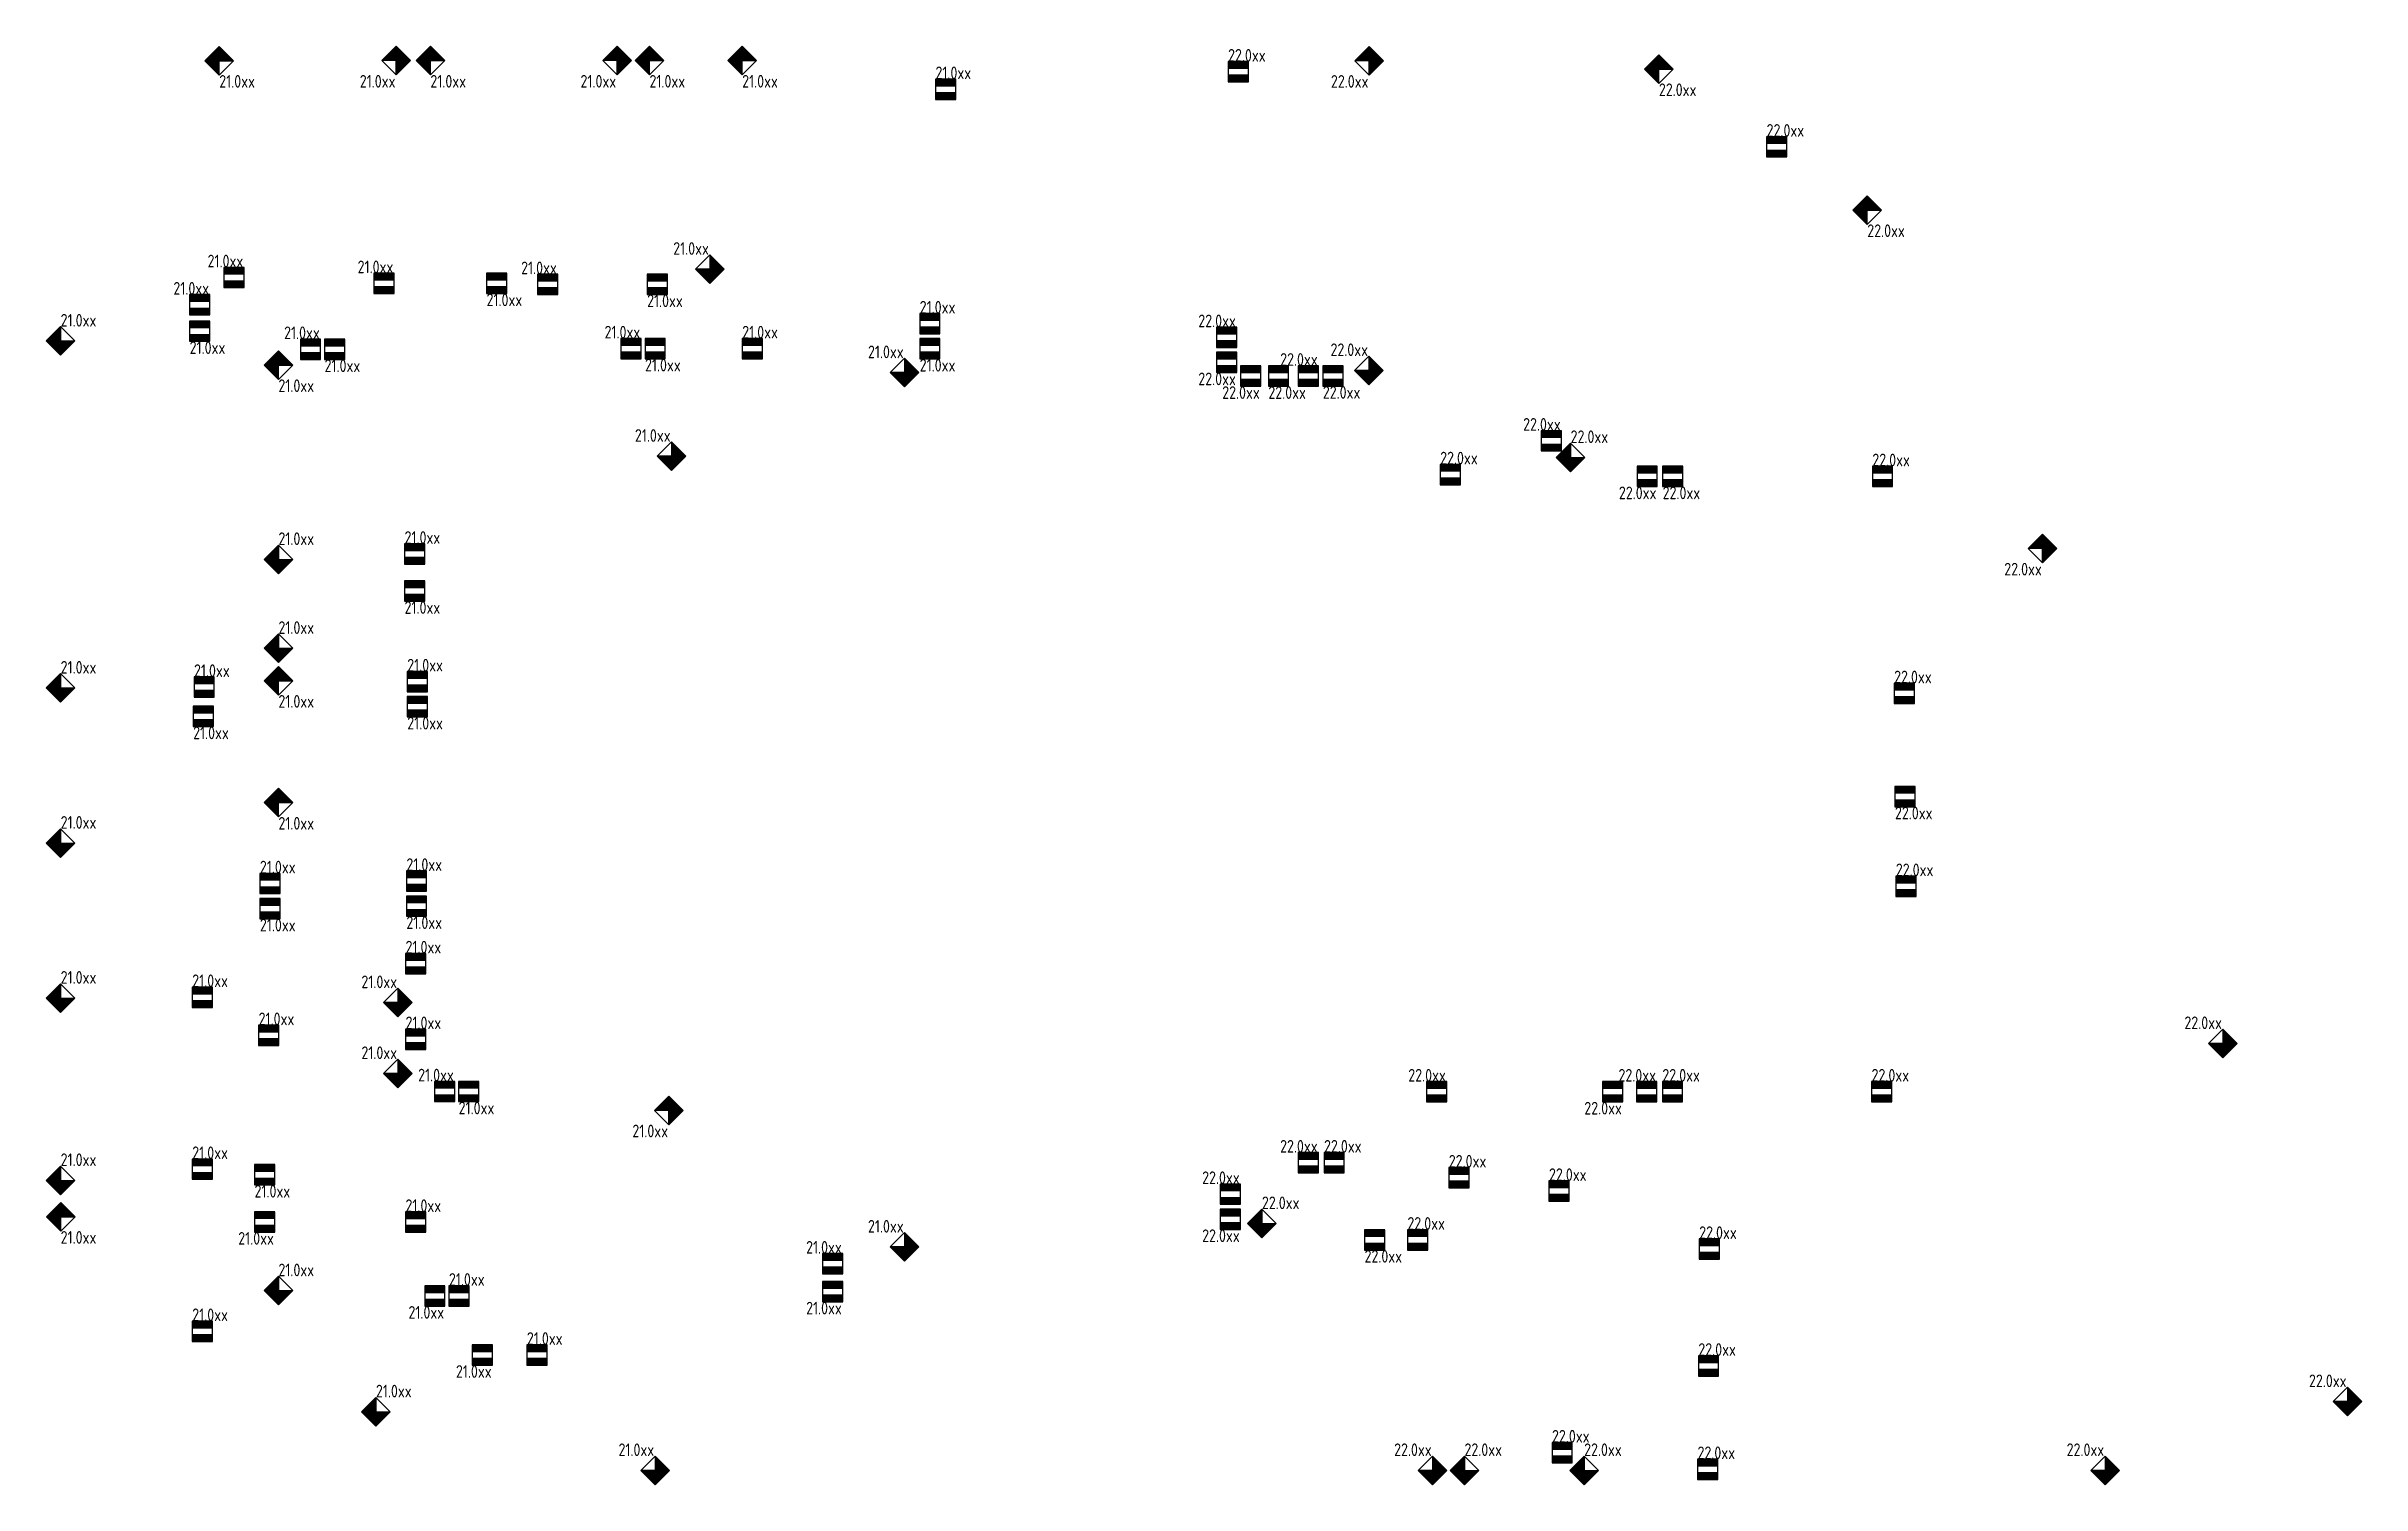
# Model space of a CAD drawing. Header units: millimetres. Extents: x 57334 to 148747, y -31381 to 25417.
import ezdxf

# ---------------------------------------------------------------- set-up
doc = ezdxf.new("R2010")
doc.units = ezdxf.units.MM
doc.layers.add('Охранная сигнализация', color=5, linetype='Continuous')
doc.styles.add('-ISOCPEUR-', font='ISOCPEUR.TTF', dxfattribs={"width": 0.8, "height": 2.5})

# ---------------------------------------------------------------- blocks, each defined once
blk = doc.blocks.new('*U10')
h = blk.add_hatch(color=256)
h.dxf.hatch_style = 1
h.paths.add_polyline_path([(2.83, 0), (5.66, -2.83), (2.83, -2.83), (2.83, -5.66), (0, -2.83)])
for points in [[(2.83, 0), (5.66, -2.83), (2.83, -5.66), (0, -2.83)], [(2.83, -2.83), (5.66, -2.83), (2.83, -5.66), (2.83, -2.83)]]:
    blk.add_lwpolyline(points, close=True)
at = {"style": '-ISOCPEUR-', "width": 0.8}
blk.add_attdef('ADDR', (2.83, -5.66), '', height=2.5, dxfattribs=at)
blk = doc.blocks.new('*U11')
h = blk.add_hatch(color=256)
h.dxf.hatch_style = 1
h.paths.add_polyline_path([(2.83, 0), (5.66, 2.83), (2.83, 2.83), (2.83, 5.66), (0, 2.83)])
for points in [[(2.83, 0), (5.66, 2.83), (2.83, 5.66), (0, 2.83)], [(2.83, 2.83), (5.66, 2.83), (2.83, 5.66), (2.83, 2.83)]]:
    blk.add_lwpolyline(points, close=True)
at = {"style": '-ISOCPEUR-', "width": 0.8}
blk.add_attdef('ADDR', (2.83, 5.66), '', height=2.5, dxfattribs=at)
blk = doc.blocks.new('*U12')
h = blk.add_hatch(color=256)
h.dxf.hatch_style = 1
h.paths.add_polyline_path([(-2.83, 0), (-5.66, 2.83), (-2.83, 2.83), (-2.83, 5.66), (0, 2.83)])
for points in [[(-2.83, 0), (-5.66, 2.83), (-2.83, 5.66), (0, 2.83)], [(-2.83, 2.83), (-5.66, 2.83), (-2.83, 5.66), (-2.83, 2.83)]]:
    blk.add_lwpolyline(points, close=True)
at = {"style": '-ISOCPEUR-', "width": 0.8}
blk.add_attdef('ADDR', (-2.83, 5.66), '', height=2.5, dxfattribs=at)
blk = doc.blocks.new('*U14')
h = blk.add_hatch(color=256)
h.dxf.hatch_style = 1
h.paths.add_polyline_path([(2.83, 0), (5.66, -2.83), (2.83, -2.83), (2.83, -5.66), (0, -2.83)])
for points in [[(2.83, 0), (5.66, -2.83), (2.83, -5.66), (0, -2.83)], [(2.83, -2.83), (5.66, -2.83), (2.83, -5.66), (2.83, -2.83)]]:
    blk.add_lwpolyline(points, close=True)
at = {"style": '-ISOCPEUR-', "width": 0.8}
blk.add_attdef('ADDR', (2.83, -5.66), '', height=2.5, dxfattribs=at)
blk = doc.blocks.new('*U13')
h = blk.add_hatch(color=256)
h.dxf.hatch_style = 1
h.paths.add_polyline_path([(-2.83, 0), (-5.66, -2.83), (-2.83, -2.83), (-2.83, -5.66), (0, -2.83)])
for points in [[(-2.83, 0), (-5.66, -2.83), (-2.83, -5.66), (0, -2.83)], [(-2.83, -2.83), (-5.66, -2.83), (-2.83, -5.66), (-2.83, -2.83)]]:
    blk.add_lwpolyline(points, close=True)
at = {"style": '-ISOCPEUR-', "width": 0.8}
blk.add_attdef('ADDR', (-2.83, -5.66), '', height=2.5, dxfattribs=at)
blk = doc.blocks.new('*U15')
h = blk.add_hatch(color=256)
h.dxf.hatch_style = 1
h.paths.add_polyline_path([(-2.83, 0), (-5.66, -2.83), (-2.83, -2.83), (-2.83, -5.66), (0, -2.83)])
for points in [[(-2.83, 0), (-5.66, -2.83), (-2.83, -5.66), (0, -2.83)], [(-2.83, -2.83), (-5.66, -2.83), (-2.83, -5.66), (-2.83, -2.83)]]:
    blk.add_lwpolyline(points, close=True)
at = {"style": '-ISOCPEUR-', "width": 0.8}
blk.add_attdef('ADDR', (-2.83, -5.66), '', height=2.5, dxfattribs=at)
blk = doc.blocks.new('*U16')
h = blk.add_hatch(color=256)
h.dxf.hatch_style = 1
h.paths.add_polyline_path([(0, 1.3), (0, 0), (4, 0), (4, 1.3)])
h.paths.add_polyline_path([(0, 4), (0, 2.7), (4, 2.7), (4, 4)])
for points in [[(0, 0), (4, 0), (4, 4), (0, 4)], [(0, 2.7), (4, 2.7), (4, 4), (0, 4)], [(0, 0), (4, 0), (4, 1.3), (0, 1.3)]]:
    blk.add_lwpolyline(points, close=True)
at = {"style": '-ISOCPEUR-', "width": 0.8}
blk.add_attdef('ADDR', (0, 4), '', height=2.5, dxfattribs=at)
blk = doc.blocks.new('*U20')
h = blk.add_hatch(color=256)
h.dxf.hatch_style = 1
h.paths.add_polyline_path([(-4, -2.7), (-4, -4), (0, -4), (0, -2.7)])
h.paths.add_polyline_path([(-4, 0), (-4, -1.3), (0, -1.3), (0, 0)])
for points in [[(-4, -4), (0, -4), (0, 0), (-4, 0)], [(-4, -1.3), (0, -1.3), (0, 0), (-4, 0)], [(-4, -4), (0, -4), (0, -2.7), (-4, -2.7)]]:
    blk.add_lwpolyline(points, close=True)
at = {"style": '-ISOCPEUR-', "width": 0.8}
blk.add_attdef('ADDR', (0, -4), '', height=2.5, dxfattribs=at)
blk = doc.blocks.new('*U17')
h = blk.add_hatch(color=256)
h.dxf.hatch_style = 1
h.paths.add_polyline_path([(0, -2.7), (0, -4), (4, -4), (4, -2.7)])
h.paths.add_polyline_path([(0, 0), (0, -1.3), (4, -1.3), (4, 0)])
for points in [[(0, -4), (4, -4), (4, 0), (0, 0)], [(0, -1.3), (4, -1.3), (4, 0), (0, 0)], [(0, -4), (4, -4), (4, -2.7), (0, -2.7)]]:
    blk.add_lwpolyline(points, close=True)
at = {"style": '-ISOCPEUR-', "width": 0.8}
blk.add_attdef('ADDR', (0, -4), '', height=2.5, dxfattribs=at)
blk = doc.blocks.new('*U18')
h = blk.add_hatch(color=256)
h.dxf.hatch_style = 1
h.paths.add_polyline_path([(-4, 1.3), (-4, 0), (0, 0), (0, 1.3)])
h.paths.add_polyline_path([(-4, 4), (-4, 2.7), (0, 2.7), (0, 4)])
for points in [[(-4, 0), (0, 0), (0, 4), (-4, 4)], [(-4, 2.7), (0, 2.7), (0, 4), (-4, 4)], [(-4, 0), (0, 0), (0, 1.3), (-4, 1.3)]]:
    blk.add_lwpolyline(points, close=True)
at = {"style": '-ISOCPEUR-', "width": 0.8}
blk.add_attdef('ADDR', (0, 4), '', height=2.5, dxfattribs=at)
blk = doc.blocks.new('*U19')
h = blk.add_hatch(color=256)
h.dxf.hatch_style = 1
h.paths.add_polyline_path([(-4, -2.7), (-4, -4), (0, -4), (0, -2.7)])
h.paths.add_polyline_path([(-4, 0), (-4, -1.3), (0, -1.3), (0, 0)])
for points in [[(-4, -4), (0, -4), (0, 0), (-4, 0)], [(-4, -1.3), (0, -1.3), (0, 0), (-4, 0)], [(-4, -4), (0, -4), (0, -2.7), (-4, -2.7)]]:
    blk.add_lwpolyline(points, close=True)
at = {"style": '-ISOCPEUR-', "width": 0.8}
blk.add_attdef('ADDR', (0, -4), '', height=2.5, dxfattribs=at)
blk = doc.blocks.new('*U21')
h = blk.add_hatch(color=256)
h.dxf.hatch_style = 1
h.paths.add_polyline_path([(0, 1.3), (0, 0), (4, 0), (4, 1.3)])
h.paths.add_polyline_path([(0, 4), (0, 2.7), (4, 2.7), (4, 4)])
for points in [[(0, 0), (4, 0), (4, 4), (0, 4)], [(0, 2.7), (4, 2.7), (4, 4), (0, 4)], [(0, 0), (4, 0), (4, 1.3), (0, 1.3)]]:
    blk.add_lwpolyline(points, close=True)
at = {"style": '-ISOCPEUR-', "width": 0.8}
blk.add_attdef('ADDR', (0, 4), '', height=2.5, dxfattribs=at)
blk = doc.blocks.new('*U22')
h = blk.add_hatch(color=256)
h.dxf.hatch_style = 1
h.paths.add_polyline_path([(0, -2.7), (0, -4), (4, -4), (4, -2.7)])
h.paths.add_polyline_path([(0, 0), (0, -1.3), (4, -1.3), (4, 0)])
for points in [[(0, -4), (4, -4), (4, 0), (0, 0)], [(0, -1.3), (4, -1.3), (4, 0), (0, 0)], [(0, -4), (4, -4), (4, -2.7), (0, -2.7)]]:
    blk.add_lwpolyline(points, close=True)
at = {"style": '-ISOCPEUR-', "width": 0.8}
blk.add_attdef('ADDR', (0, -4), '', height=2.5, dxfattribs=at)
blk = doc.blocks.new('*U23')
h = blk.add_hatch(color=256)
h.dxf.hatch_style = 1
h.paths.add_polyline_path([(-4, 1.3), (-4, 0), (0, 0), (0, 1.3)])
h.paths.add_polyline_path([(-4, 4), (-4, 2.7), (0, 2.7), (0, 4)])
for points in [[(-4, 0), (0, 0), (0, 4), (-4, 4)], [(-4, 2.7), (0, 2.7), (0, 4), (-4, 4)], [(-4, 0), (0, 0), (0, 1.3), (-4, 1.3)]]:
    blk.add_lwpolyline(points, close=True)
at = {"style": '-ISOCPEUR-', "width": 0.8}
blk.add_attdef('ADDR', (0, 4), '', height=2.5, dxfattribs=at)

msp = doc.modelspace()

# ---------------------------------------------------------------- block references
at = {"layer": 'Охранная сигнализация'}
ref = msp.add_blockref('*U14', (63597, 25415), dxfattribs=dict(at, xscale=200, yscale=200, zscale=200))
ref.add_attrib('ADDR', '21.0xx', (64162, 23784), dxfattribs={"layer": '0', "height": 500, "style": '-ISOCPEUR-', "width": 0.8})
ref = msp.add_blockref('*U13', (71717, 25417), dxfattribs=dict(at, xscale=200, yscale=200, zscale=200))
ref.add_attrib('ADDR', '21.0xx', (69709, 23786), dxfattribs={"layer": '0', "height": 500, "style": '-ISOCPEUR-', "width": 0.8})
ref = msp.add_blockref('*U10', (71932, 25417), dxfattribs=dict(at, xscale=200, yscale=200, zscale=200))
ref.add_attrib('ADDR', '21.0xx', (72497, 23786), dxfattribs={"layer": '0', "height": 500, "style": '-ISOCPEUR-', "width": 0.8})
ref = msp.add_blockref('*U15', (80432, 25417), dxfattribs=dict(at, xscale=200, yscale=200, zscale=200))
ref.add_attrib('ADDR', '21.0xx', (78424, 23786), dxfattribs={"layer": '0', "height": 500, "style": '-ISOCPEUR-', "width": 0.8})
ref = msp.add_blockref('*U10', (80582, 25417), dxfattribs=dict(at, xscale=200, yscale=200, zscale=200))
ref.add_attrib('ADDR', '21.0xx', (81147, 23786), dxfattribs={"layer": '0', "height": 500, "style": '-ISOCPEUR-', "width": 0.8})
ref = msp.add_blockref('*U10', (84242, 25417), dxfattribs=dict(at, xscale=200, yscale=200, zscale=200))
ref.add_attrib('ADDR', '21.0xx', (84807, 23786), dxfattribs={"layer": '0', "height": 500, "style": '-ISOCPEUR-', "width": 0.8})
at = {"layer": 'Охранная сигнализация', "xscale": 200, "yscale": 200, "zscale": 200}
for name, p, values in [('*U16', (103991, 24011), {'ADDR': '22.0xx'}), ('*U16', (92438, 23319), {'ADDR': '21.0xx'}), ('*U16', (125253, 21047), {'ADDR': '22.0xx'}), ('*U11', (57334, 13217), {'ADDR': '21.0xx'}), ('*U16', (91816, 14064), {'ADDR': '21.0xx'}), ('*U16', (84809, 13080), {'ADDR': '21.0xx'}), ('*U11', (116949, 8619), {'ADDR': '22.0xx'}), ('*U16', (112364, 8107), {'ADDR': '22.0xx'}), ('*U16', (129427, 8033), {'ADDR': '22.0xx'}), ('*U11', (65932, 4592), {'ADDR': '21.0xx'}), ('*U16', (71477, 4969), {'ADDR': '21.0xx'}), ('*U11', (65932, 1082), {'ADDR': '21.0xx'}), ('*U11', (57334, -486), {'ADDR': '21.0xx'}), ('*U16', (63165, -287), {'ADDR': '21.0xx'}), ('*U16', (71584, -70), {'ADDR': '21.0xx'}), ('*U16', (130287, -536), {'ADDR': '22.0xx'}), ('*U11', (57334, -6611), {'ADDR': '21.0xx'}), ('*U16', (65766, -8042), {'ADDR': '21.0xx'}), ('*U16', (71550, -7945), {'ADDR': '21.0xx'}), ('*U16', (130354, -8153), {'ADDR': '22.0xx'}), ('*U16', (71516, -11204), {'ADDR': '21.0xx'}), ('*U11', (57334, -12731), {'ADDR': '21.0xx'}), ('*U16', (63096, -12532), {'ADDR': '21.0xx'}), ('*U16', (65716, -14038), {'ADDR': '21.0xx'}), ('*U21', (71516, -14194), {'ADDR': '21.0xx'}), ('*U16', (121137, -16264), {'ADDR': '22.0xx'}), ('*U16', (129396, -16264), {'ADDR': '22.0xx'}), ('*U16', (63096, -19323), {'ADDR': '21.0xx'}), ('*U16', (107779, -19068), {'ADDR': '22.0xx'}), ('*U11', (57334, -19931), {'ADDR': '21.0xx'}), ('*U16', (112704, -19658), {'ADDR': '22.0xx'}), ('*U16', (116661, -20188), {'ADDR': '22.0xx'}), ('*U11', (104761, -21633), {'ADDR': '22.0xx'}), ('*U16', (71513, -21412), {'ADDR': '21.0xx'}), ('*U16', (111071, -22114), {'ADDR': '22.0xx'}), ('*U16', (122591, -22478), {'ADDR': '22.0xx'}), ('*U11', (65932, -24283), {'ADDR': '21.0xx'}), ('*U16', (73230, -24327), {'ADDR': '21.0xx'}), ('*U16', (63096, -25722), {'ADDR': '21.0xx'}), ('*U16', (76307, -26661), {'ADDR': '21.0xx'}), ('*U16', (122558, -27093), {'ADDR': '22.0xx'}), ('*U11', (69782, -29066), {'ADDR': '21.0xx'}), ('*U16', (116780, -30519), {'ADDR': '22.0xx'}), ('*U11', (112757, -31381), {'ADDR': '22.0xx'}), ('*U11', (117482, -31381), {'ADDR': '22.0xx'}), ('*U16', (122525, -31172), {'ADDR': '22.0xx'})]:
    msp.add_blockref(name, p, dxfattribs=at).add_auto_attribs(values)
at = {"layer": 'Охранная сигнализация'}
ref = msp.add_blockref('*U15', (110132, 25412), dxfattribs=dict(at, xscale=200, yscale=200, zscale=200))
ref.add_attrib('ADDR', '22.0xx', (108051, 23781), dxfattribs={"layer": '0', "height": 500, "style": '-ISOCPEUR-', "width": 0.8})
ref = msp.add_blockref('*U10', (120434, 25083), dxfattribs=dict(at, xscale=200, yscale=200, zscale=200))
ref.add_attrib('ADDR', '22.0xx', (120999, 23452), dxfattribs={"layer": '0', "height": 500, "style": '-ISOCPEUR-', "width": 0.8})
ref = msp.add_blockref('*U14', (128661, 19517), dxfattribs=dict(at, xscale=200, yscale=200, zscale=200))
ref.add_attrib('ADDR', '22.0xx', (129227, 17886), dxfattribs={"layer": '0', "height": 500, "style": '-ISOCPEUR-', "width": 0.8})
ref = msp.add_blockref('*U12', (84092, 16052), dxfattribs=dict(at, xscale=200, yscale=200, zscale=200))
ref.add_attrib('ADDR', '21.0xx', (82084, 17183), dxfattribs={"layer": '0', "height": 500, "style": '-ISOCPEUR-', "width": 0.8})
ref = msp.add_blockref('*U18', (65142, 15889), dxfattribs=dict(at, xscale=200, yscale=200, zscale=200))
ref.add_attrib('ADDR', '21.0xx', (63700, 16689), dxfattribs={"layer": '0', "height": 500, "style": '-ISOCPEUR-', "width": 0.8})
ref = msp.add_blockref('*U18', (71068, 15656), dxfattribs=dict(at, xscale=200, yscale=200, zscale=200))
ref.add_attrib('ADDR', '21.0xx', (69625, 16456), dxfattribs={"layer": '0', "height": 500, "style": '-ISOCPEUR-', "width": 0.8})
ref = msp.add_blockref('*U17', (74714, 16456), dxfattribs=dict(at, xscale=200, yscale=200, zscale=200))
ref.add_attrib('ADDR', '21.0xx', (74714, 15156), dxfattribs={"layer": '0', "height": 500, "style": '-ISOCPEUR-', "width": 0.8})
ref = msp.add_blockref('*U18', (77523, 15617), dxfattribs=dict(at, xscale=200, yscale=200, zscale=200))
ref.add_attrib('ADDR', '21.0xx', (76080, 16417), dxfattribs={"layer": '0', "height": 500, "style": '-ISOCPEUR-', "width": 0.8})
ref = msp.add_blockref('*U18', (63793, 14810), dxfattribs=dict(at, xscale=200, yscale=200, zscale=200))
ref.add_attrib('ADDR', '21.0xx', (62351, 15610), dxfattribs={"layer": '0', "height": 500, "style": '-ISOCPEUR-', "width": 0.8})
ref = msp.add_blockref('*U17', (81053, 16417), dxfattribs=dict(at, xscale=200, yscale=200, zscale=200))
ref.add_attrib('ADDR', '21.0xx', (81053, 15117), dxfattribs={"layer": '0', "height": 500, "style": '-ISOCPEUR-', "width": 0.8})
ref = msp.add_blockref('*U18', (104332, 13524), dxfattribs=dict(at, xscale=200, yscale=200, zscale=200))
ref.add_attrib('ADDR', '22.0xx', (102816, 14324), dxfattribs={"layer": '0', "height": 500, "style": '-ISOCPEUR-', "width": 0.8})
ref = msp.add_blockref('*U17', (62993, 14568), dxfattribs=dict(at, xscale=200, yscale=200, zscale=200))
ref.add_attrib('ADDR', '21.0xx', (62993, 13268), dxfattribs={"layer": '0', "height": 500, "style": '-ISOCPEUR-', "width": 0.8})
ref = msp.add_blockref('*U18', (68163, 13054), dxfattribs=dict(at, xscale=200, yscale=200, zscale=200))
ref.add_attrib('ADDR', '21.0xx', (66721, 13854), dxfattribs={"layer": '0', "height": 500, "style": '-ISOCPEUR-', "width": 0.8})
ref = msp.add_blockref('*U17', (68319, 13854), dxfattribs=dict(at, xscale=200, yscale=200, zscale=200))
ref.add_attrib('ADDR', '21.0xx', (68319, 12554), dxfattribs={"layer": '0', "height": 500, "style": '-ISOCPEUR-', "width": 0.8})
ref = msp.add_blockref('*U18', (80815, 13080), dxfattribs=dict(at, xscale=200, yscale=200, zscale=200))
ref.add_attrib('ADDR', '21.0xx', (79373, 13880), dxfattribs={"layer": '0', "height": 500, "style": '-ISOCPEUR-', "width": 0.8})
ref = msp.add_blockref('*U17', (80971, 13880), dxfattribs=dict(at, xscale=200, yscale=200, zscale=200))
ref.add_attrib('ADDR', '21.0xx', (80971, 12580), dxfattribs={"layer": '0', "height": 500, "style": '-ISOCPEUR-', "width": 0.8})
ref = msp.add_blockref('*U17', (91816, 13874), dxfattribs=dict(at, xscale=200, yscale=200, zscale=200))
ref.add_attrib('ADDR', '21.0xx', (91816, 12574), dxfattribs={"layer": '0', "height": 500, "style": '-ISOCPEUR-', "width": 0.8})
ref = msp.add_blockref('*U10', (65932, 13397), dxfattribs=dict(at, xscale=200, yscale=200, zscale=200))
ref.add_attrib('ADDR', '21.0xx', (66497, 11766), dxfattribs={"layer": '0', "height": 500, "style": '-ISOCPEUR-', "width": 0.8})
ref = msp.add_blockref('*U12', (91782, 11969), dxfattribs=dict(at, xscale=200, yscale=200, zscale=200))
ref.add_attrib('ADDR', '21.0xx', (89774, 13100), dxfattribs={"layer": '0', "height": 500, "style": '-ISOCPEUR-', "width": 0.8})
ref = msp.add_blockref('*U20', (104332, 13334), dxfattribs=dict(at, xscale=200, yscale=200, zscale=200))
ref.add_attrib('ADDR', '22.0xx', (102816, 12034), dxfattribs={"layer": '0', "height": 500, "style": '-ISOCPEUR-', "width": 0.8})
ref = msp.add_blockref('*U23', (107562, 12001), dxfattribs=dict(at, xscale=200, yscale=200, zscale=200))
ref.add_attrib('ADDR', '22.0xx', (106047, 12801), dxfattribs={"layer": '0', "height": 500, "style": '-ISOCPEUR-', "width": 0.8})
ref = msp.add_blockref('*U17', (107731, 12801), dxfattribs=dict(at, xscale=200, yscale=200, zscale=200))
ref.add_attrib('ADDR', '22.0xx', (107731, 11501), dxfattribs={"layer": '0', "height": 500, "style": '-ISOCPEUR-', "width": 0.8})
ref = msp.add_blockref('*U12', (110115, 12054), dxfattribs=dict(at, xscale=200, yscale=200, zscale=200))
ref.add_attrib('ADDR', '22.0xx', (108034, 13185), dxfattribs={"layer": '0', "height": 500, "style": '-ISOCPEUR-', "width": 0.8})
ref = msp.add_blockref('*U20', (105282, 12794), dxfattribs=dict(at, xscale=200, yscale=200, zscale=200))
ref.add_attrib('ADDR', '22.0xx', (103760, 11494), dxfattribs={"layer": '0', "height": 500, "style": '-ISOCPEUR-', "width": 0.8})
ref = msp.add_blockref('*U17', (105582, 12794), dxfattribs=dict(at, xscale=200, yscale=200, zscale=200))
ref.add_attrib('ADDR', '22.0xx', (105582, 11494), dxfattribs={"layer": '0', "height": 500, "style": '-ISOCPEUR-', "width": 0.8})
ref = msp.add_blockref('*U12', (82580, 8669), dxfattribs=dict(at, xscale=200, yscale=200, zscale=200))
ref.add_attrib('ADDR', '21.0xx', (80572, 9800), dxfattribs={"layer": '0', "height": 500, "style": '-ISOCPEUR-', "width": 0.8})
ref = msp.add_blockref('*U23', (117155, 9439), dxfattribs=dict(at, xscale=200, yscale=200, zscale=200))
ref.add_attrib('ADDR', '22.0xx', (115640, 10239), dxfattribs={"layer": '0', "height": 500, "style": '-ISOCPEUR-', "width": 0.8})
ref = msp.add_blockref('*U19', (120936, 8833), dxfattribs=dict(at, xscale=200, yscale=200, zscale=200))
ref.add_attrib('ADDR', '22.0xx', (119420, 7533), dxfattribs={"layer": '0', "height": 500, "style": '-ISOCPEUR-', "width": 0.8})
ref = msp.add_blockref('*U17', (121148, 8833), dxfattribs=dict(at, xscale=200, yscale=200, zscale=200))
ref.add_attrib('ADDR', '22.0xx', (121148, 7533), dxfattribs={"layer": '0', "height": 500, "style": '-ISOCPEUR-', "width": 0.8})
ref = msp.add_blockref('*U15', (136716, 6152), dxfattribs=dict(at, xscale=200, yscale=200, zscale=200))
ref.add_attrib('ADDR', '22.0xx', (134635, 4521), dxfattribs={"layer": '0', "height": 500, "style": '-ISOCPEUR-', "width": 0.8})
ref = msp.add_blockref('*U22', (71477, 4306), dxfattribs=dict(at, xscale=200, yscale=200, zscale=200))
ref.add_attrib('ADDR', '21.0xx', (71477, 3006), dxfattribs={"layer": '0', "height": 500, "style": '-ISOCPEUR-', "width": 0.8})
ref = msp.add_blockref('*U10', (65932, 932), dxfattribs=dict(at, xscale=200, yscale=200, zscale=200))
ref.add_attrib('ADDR', '21.0xx', (66497, -699), dxfattribs={"layer": '0', "height": 500, "style": '-ISOCPEUR-', "width": 0.8})
ref = msp.add_blockref('*U17', (63130, -644), dxfattribs=dict(at, xscale=200, yscale=200, zscale=200))
ref.add_attrib('ADDR', '21.0xx', (63130, -1944), dxfattribs={"layer": '0', "height": 500, "style": '-ISOCPEUR-', "width": 0.8})
ref = msp.add_blockref('*U17', (71584, -260), dxfattribs=dict(at, xscale=200, yscale=200, zscale=200))
ref.add_attrib('ADDR', '21.0xx', (71584, -1560), dxfattribs={"layer": '0', "height": 500, "style": '-ISOCPEUR-', "width": 0.8})
ref = msp.add_blockref('*U10', (65932, -3883), dxfattribs=dict(at, xscale=200, yscale=200, zscale=200))
ref.add_attrib('ADDR', '21.0xx', (66497, -5514), dxfattribs={"layer": '0', "height": 500, "style": '-ISOCPEUR-', "width": 0.8})
ref = msp.add_blockref('*U17', (130320, -3808), dxfattribs=dict(at, xscale=200, yscale=200, zscale=200))
ref.add_attrib('ADDR', '22.0xx', (130320, -5108), dxfattribs={"layer": '0', "height": 500, "style": '-ISOCPEUR-', "width": 0.8})
ref = msp.add_blockref('*U17', (71550, -8136), dxfattribs=dict(at, xscale=200, yscale=200, zscale=200))
ref.add_attrib('ADDR', '21.0xx', (71550, -9436), dxfattribs={"layer": '0', "height": 500, "style": '-ISOCPEUR-', "width": 0.8})
ref = msp.add_blockref('*U17', (65766, -8233), dxfattribs=dict(at, xscale=200, yscale=200, zscale=200))
ref.add_attrib('ADDR', '21.0xx', (65766, -9533), dxfattribs={"layer": '0', "height": 500, "style": '-ISOCPEUR-', "width": 0.8})
ref = msp.add_blockref('*U12', (71782, -12906), dxfattribs=dict(at, xscale=200, yscale=200, zscale=200))
ref.add_attrib('ADDR', '21.0xx', (69774, -11775), dxfattribs={"layer": '0', "height": 500, "style": '-ISOCPEUR-', "width": 0.8})
ref = msp.add_blockref('*U12', (143828, -14523), dxfattribs=dict(at, xscale=200, yscale=200, zscale=200))
ref.add_attrib('ADDR', '22.0xx', (141747, -13391), dxfattribs={"layer": '0', "height": 500, "style": '-ISOCPEUR-', "width": 0.8})
ref = msp.add_blockref('*U12', (71782, -15706), dxfattribs=dict(at, xscale=200, yscale=200, zscale=200))
ref.add_attrib('ADDR', '21.0xx', (69774, -14575), dxfattribs={"layer": '0', "height": 500, "style": '-ISOCPEUR-', "width": 0.8})
ref = msp.add_blockref('*U18', (73457, -16255), dxfattribs=dict(at, xscale=200, yscale=200, zscale=200))
ref.add_attrib('ADDR', '21.0xx', (72014, -15455), dxfattribs={"layer": '0', "height": 500, "style": '-ISOCPEUR-', "width": 0.8})
ref = msp.add_blockref('*U17', (73613, -15455), dxfattribs=dict(at, xscale=200, yscale=200, zscale=200))
ref.add_attrib('ADDR', '21.0xx', (73613, -16755), dxfattribs={"layer": '0', "height": 500, "style": '-ISOCPEUR-', "width": 0.8})
ref = msp.add_blockref('*U18', (112621, -16264), dxfattribs=dict(at, xscale=200, yscale=200, zscale=200))
ref.add_attrib('ADDR', '22.0xx', (111106, -15464), dxfattribs={"layer": '0', "height": 500, "style": '-ISOCPEUR-', "width": 0.8})
ref = msp.add_blockref('*U20', (119571, -15464), dxfattribs=dict(at, xscale=200, yscale=200, zscale=200))
ref.add_attrib('ADDR', '22.0xx', (118056, -16764), dxfattribs={"layer": '0', "height": 500, "style": '-ISOCPEUR-', "width": 0.8})
ref = msp.add_blockref('*U18', (120919, -16264), dxfattribs=dict(at, xscale=200, yscale=200, zscale=200))
ref.add_attrib('ADDR', '22.0xx', (119404, -15464), dxfattribs={"layer": '0', "height": 500, "style": '-ISOCPEUR-', "width": 0.8})
ref = msp.add_blockref('*U15', (82480, -16033), dxfattribs=dict(at, xscale=200, yscale=200, zscale=200))
ref.add_attrib('ADDR', '21.0xx', (80472, -17664), dxfattribs={"layer": '0', "height": 500, "style": '-ISOCPEUR-', "width": 0.8})
ref = msp.add_blockref('*U18', (107560, -19068), dxfattribs=dict(at, xscale=200, yscale=200, zscale=200))
ref.add_attrib('ADDR', '22.0xx', (106045, -18268), dxfattribs={"layer": '0', "height": 500, "style": '-ISOCPEUR-', "width": 0.8})
ref = msp.add_blockref('*U17', (65554, -18744), dxfattribs=dict(at, xscale=200, yscale=200, zscale=200))
ref.add_attrib('ADDR', '21.0xx', (65554, -20044), dxfattribs={"layer": '0', "height": 500, "style": '-ISOCPEUR-', "width": 0.8})
ref = msp.add_blockref('*U18', (104482, -20309), dxfattribs=dict(at, xscale=200, yscale=200, zscale=200))
ref.add_attrib('ADDR', '22.0xx', (102967, -19509), dxfattribs={"layer": '0', "height": 500, "style": '-ISOCPEUR-', "width": 0.8})
ref = msp.add_blockref('*U10', (57335, -20235), dxfattribs=dict(at, xscale=200, yscale=200, zscale=200))
ref.add_attrib('ADDR', '21.0xx', (57900, -21866), dxfattribs={"layer": '0', "height": 500, "style": '-ISOCPEUR-', "width": 0.8})
ref = msp.add_blockref('*U20', (66354, -20603), dxfattribs=dict(at, xscale=200, yscale=200, zscale=200))
ref.add_attrib('ADDR', '21.0xx', (64911, -21903), dxfattribs={"layer": '0', "height": 500, "style": '-ISOCPEUR-', "width": 0.8})
ref = msp.add_blockref('*U12', (91782, -22558), dxfattribs=dict(at, xscale=200, yscale=200, zscale=200))
ref.add_attrib('ADDR', '21.0xx', (89774, -21427), dxfattribs={"layer": '0', "height": 500, "style": '-ISOCPEUR-', "width": 0.8})
ref = msp.add_blockref('*U20', (104482, -20499), dxfattribs=dict(at, xscale=200, yscale=200, zscale=200))
ref.add_attrib('ADDR', '22.0xx', (102967, -21799), dxfattribs={"layer": '0', "height": 500, "style": '-ISOCPEUR-', "width": 0.8})
ref = msp.add_blockref('*U18', (88779, -23058), dxfattribs=dict(at, xscale=200, yscale=200, zscale=200))
ref.add_attrib('ADDR', '21.0xx', (87331, -22258), dxfattribs={"layer": '0', "height": 500, "style": '-ISOCPEUR-', "width": 0.8})
ref = msp.add_blockref('*U17', (109378, -21314), dxfattribs=dict(at, xscale=200, yscale=200, zscale=200))
ref.add_attrib('ADDR', '22.0xx', (109378, -22614), dxfattribs={"layer": '0', "height": 500, "style": '-ISOCPEUR-', "width": 0.8})
ref = msp.add_blockref('*U19', (73074, -23527), dxfattribs=dict(at, xscale=200, yscale=200, zscale=200))
ref.add_attrib('ADDR', '21.0xx', (71631, -24827), dxfattribs={"layer": '0', "height": 500, "style": '-ISOCPEUR-', "width": 0.8})
ref = msp.add_blockref('*U20', (88779, -23358), dxfattribs=dict(at, xscale=200, yscale=200, zscale=200))
ref.add_attrib('ADDR', '21.0xx', (87331, -24658), dxfattribs={"layer": '0', "height": 500, "style": '-ISOCPEUR-', "width": 0.8})
ref = msp.add_blockref('*U20', (74949, -25861), dxfattribs=dict(at, xscale=200, yscale=200, zscale=200))
ref.add_attrib('ADDR', '21.0xx', (73506, -27161), dxfattribs={"layer": '0', "height": 500, "style": '-ISOCPEUR-', "width": 0.8})
ref = msp.add_blockref('*U12', (148747, -28661), dxfattribs=dict(at, xscale=200, yscale=200, zscale=200))
ref.add_attrib('ADDR', '22.0xx', (146666, -27530), dxfattribs={"layer": '0', "height": 500, "style": '-ISOCPEUR-', "width": 0.8})
ref = msp.add_blockref('*U12', (81932, -31381), dxfattribs=dict(at, xscale=200, yscale=200, zscale=200))
ref.add_attrib('ADDR', '21.0xx', (79924, -30250), dxfattribs={"layer": '0', "height": 500, "style": '-ISOCPEUR-', "width": 0.8})
ref = msp.add_blockref('*U12', (112627, -31381), dxfattribs=dict(at, xscale=200, yscale=200, zscale=200))
ref.add_attrib('ADDR', '22.0xx', (110546, -30250), dxfattribs={"layer": '0', "height": 500, "style": '-ISOCPEUR-', "width": 0.8})
ref = msp.add_blockref('*U12', (139180, -31381), dxfattribs=dict(at, xscale=200, yscale=200, zscale=200))
ref.add_attrib('ADDR', '22.0xx', (137099, -30250), dxfattribs={"layer": '0', "height": 500, "style": '-ISOCPEUR-', "width": 0.8})

doc.saveas('drawing.dxf')
